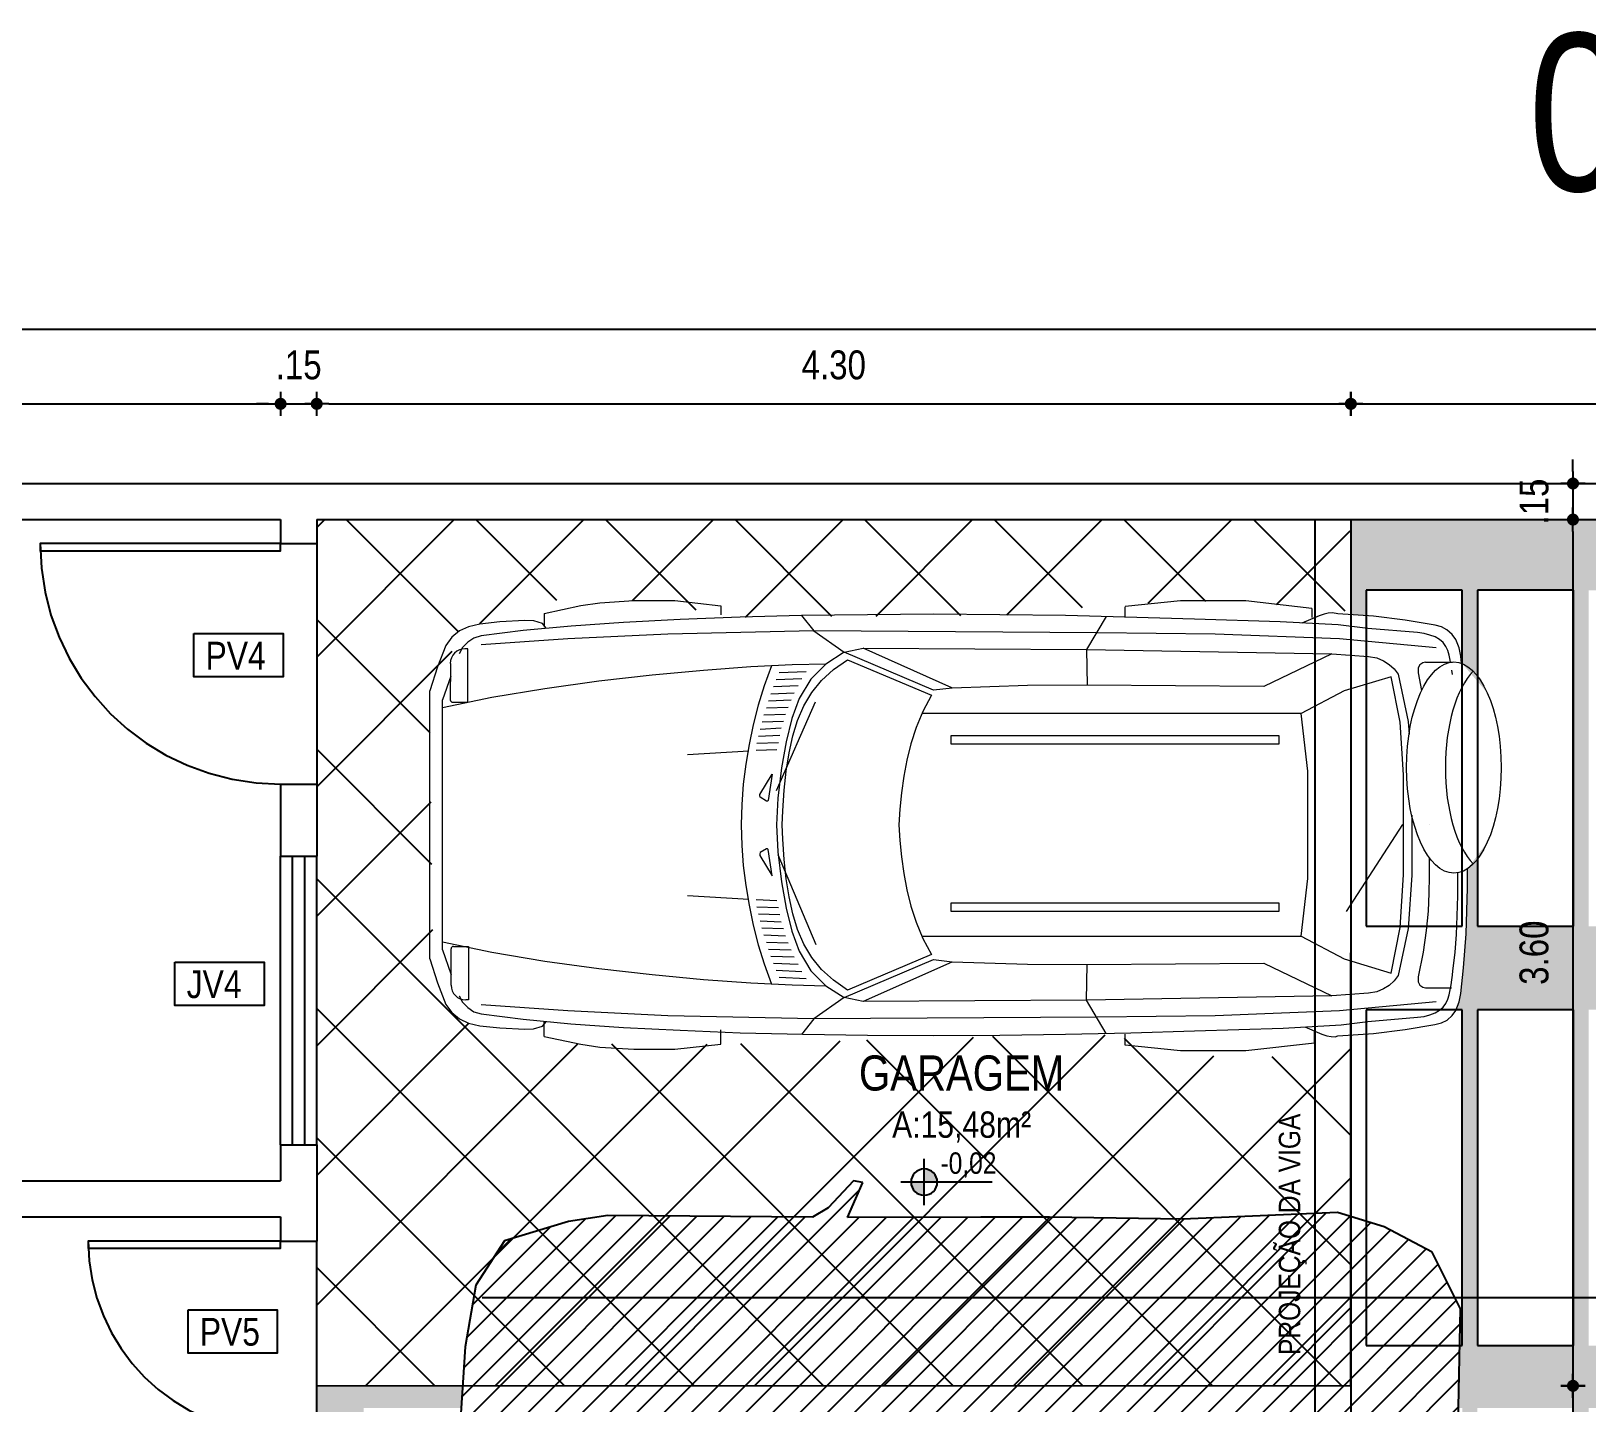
# Model space of a CAD drawing. Header units: millimetres. Extents: x 3955 to 10567, y -112 to 1797.
# Drawn here: x 5277.78 to 5284.25, y 1009.52 to 1015.23 of the extents above; entities that cross this region are included whole.
import ezdxf
from ezdxf.enums import TextEntityAlignment as Align

# ---------------------------------------------------------------- set-up
doc = ezdxf.new("R2010")
doc.units = ezdxf.units.MM
doc.header["$LTSCALE"] = 20
for name, pattern in [('DASHDOT2', [0.5, 0.25, -0.125, 0, -0.125]), ('DIVIDE', [1.25, 0.5, -0.25, 0, -0.25, 0, -0.25]), ('HIDDEN2', [0.1875, 0.125, -0.0625])]:
    doc.linetypes.add(name, pattern=pattern)
for name, color, linetype in [('COTA', 7, 'Continuous'), ('DIVERSOS', 1, 'Continuous'), ('E-hatch', 8, 'Continuous'), ('E-txt-g', 3, 'Continuous'), ('E-TXT-Y', 2, 'Continuous'), ('LAYER1', 2, 'Continuous'), ('LAYER7', 4, 'Continuous'), ('PAREDE', 5, 'Continuous'), ('pergolado', 8, 'Continuous')]:
    doc.layers.add(name, color=color, linetype=linetype)
doc.layers.add('E-Lay-9', color=9, linetype='Continuous', lineweight=9)
doc.layers.add('E-Txt-W', color=7, linetype='Continuous', lineweight=20)
doc.styles.add('F2', font='ARIALN.TTF')
doc.styles.add('REG60', font='romans.shx', dxfattribs={"width": 0.8, "height": 0.15})
doc.styles.add('REG80', font='romans.shx', dxfattribs={"width": 0.8, "height": 0.2})
doc.dimstyles.new('ARQUITETURA', dxfattribs={"dimtxt": 0.11, "dimasz": 0.05, "dimexe": 0.1, "dimexo": 0, "dimgap": 0.1, "dimtad": 1, "dimzin": 5, "dimdsep": 46, "dimtxsty": 'F2', "dimblk": 'COTA', "dimcen": 0, "dimse1": 1, "dimse2": 1, "dimadec": 0, "dimazin": 0, "dimtfac": 2, "dimtix": 1, "dimtmove": 2, "dimatfit": 3, "dimldrblk": 'COTA', "dimfxl": 1, "dimtolj": 1, "dimtzin": 5, "dimarcsym": 0})

# ---------------------------------------------------------------- blocks, each defined once
blk = doc.blocks.new('COTA')
at = {"layer": 'COTA'}
for p, q in [((-1, 0), (1, 0)), ((0, 1), (0, -1))]:
    blk.add_line(p, q, dxfattribs=at)
at = {"layer": 'COTA', "const_width": 0.5}
blk.add_lwpolyline([(-0.25, 0, 1), (0.25, 0, 1)], format="xyb", close=True, dxfattribs=at)
blk = doc.blocks.new('*D261')
at = {"color": 0, "lineweight": -2}
blk.add_line((5272.7658, 1013.6789), (5278.7658, 1013.6789), dxfattribs=at)
at = {"color": 0, "lineweight": -2, "xscale": 0.05, "yscale": 0.05, "zscale": 0.05, "rotation": 180}
blk.add_blockref('COTA', (5272.7158, 1013.6789), dxfattribs=at)
at = {"color": 0, "lineweight": -2, "xscale": 0.05, "yscale": 0.05, "zscale": 0.05}
blk.add_blockref('COTA', (5278.8158, 1013.6789), dxfattribs=at)
at = {"color": 0, "insert": (5275.7658, 1013.8402), "char_height": 0.12, "attachment_point": 5, "style": 'F2'}
blk.add_mtext('\\A1;6.10', dxfattribs=at)
blk = doc.blocks.new('*D262')
at = {"color": 0, "lineweight": -2}
for p, q in [((5278.7658, 1013.6789), (5278.7158, 1013.6789)), ((5278.8158, 1013.6789), (5278.9658, 1013.6789)), ((5279.0158, 1013.6789), (5279.0658, 1013.6789))]:
    blk.add_line(p, q, dxfattribs=at)
at = {"color": 0, "lineweight": -2, "xscale": 0.05, "yscale": 0.05, "zscale": 0.05}
blk.add_blockref('COTA', (5278.8158, 1013.6789), dxfattribs=at)
at = {"color": 0, "lineweight": -2, "xscale": 0.05, "yscale": 0.05, "zscale": 0.05, "rotation": 180}
blk.add_blockref('COTA', (5278.9658, 1013.6789), dxfattribs=at)
at = {"color": 0, "insert": (5278.8908, 1013.8402), "char_height": 0.12, "attachment_point": 5, "style": 'F2'}
blk.add_mtext('\\A1;.15', dxfattribs=at)
blk = doc.blocks.new('*D263')
at = {"color": 0, "lineweight": -2}
blk.add_line((5279.0158, 1013.6789), (5283.2158, 1013.6789), dxfattribs=at)
at = {"color": 0, "lineweight": -2, "xscale": 0.05, "yscale": 0.05, "zscale": 0.05, "rotation": 180}
blk.add_blockref('COTA', (5278.9658, 1013.6789), dxfattribs=at)
at = {"color": 0, "lineweight": -2, "xscale": 0.05, "yscale": 0.05, "zscale": 0.05}
blk.add_blockref('COTA', (5283.2658, 1013.6789), dxfattribs=at)
at = {"color": 0, "insert": (5281.1158, 1013.8402), "char_height": 0.12, "attachment_point": 5, "style": 'F2'}
blk.add_mtext('\\A1;4.30', dxfattribs=at)
blk = doc.blocks.new('*D264')
at = {"color": 0, "lineweight": -2}
blk.add_line((5283.3158, 1013.6789), (5285.5658, 1013.6789), dxfattribs=at)
at = {"color": 0, "lineweight": -2, "xscale": 0.05, "yscale": 0.05, "zscale": 0.05, "rotation": 180}
blk.add_blockref('COTA', (5283.2658, 1013.6789), dxfattribs=at)
at = {"color": 0, "lineweight": -2, "xscale": 0.05, "yscale": 0.05, "zscale": 0.05}
blk.add_blockref('COTA', (5285.6158, 1013.6789), dxfattribs=at)
at = {"color": 0, "insert": (5284.4408, 1013.8402), "char_height": 0.12, "attachment_point": 5, "style": 'F2'}
blk.add_mtext('\\A1;2.35', dxfattribs=at)
blk = doc.blocks.new('*D266')
at = {"color": 0, "lineweight": -2}
blk.add_line((5261.1158, 1013.9893), (5286.0158, 1013.9893), dxfattribs=at)
at = {"color": 0, "lineweight": -2, "xscale": 0.05, "yscale": 0.05, "zscale": 0.05, "rotation": 180}
blk.add_blockref('COTA', (5261.0658, 1013.9893), dxfattribs=at)
at = {"color": 0, "lineweight": -2, "xscale": 0.05, "yscale": 0.05, "zscale": 0.05}
blk.add_blockref('COTA', (5286.0658, 1013.9893), dxfattribs=at)
at = {"color": 0, "insert": (5273.5658, 1014.1506), "char_height": 0.12, "attachment_point": 5, "style": 'F2'}
blk.add_mtext('\\A1;25.00', dxfattribs=at)
blk = doc.blocks.new('TXT-AMB75')
at = {"layer": 'E-txt-g', "style": 'REG80', "width": 0.8, "flags": 8}
blk.add_attdef('TXT', text='', height=0.2, dxfattribs=at).set_placement((0.0055, 0.2964), align=Align.CENTER)
at = {"layer": 'E-Txt-W', "style": 'REG60', "width": 0.8, "flags": 8}
blk.add_attdef('TXT', text='', height=0.15, dxfattribs=at).set_placement((0.0055, 0.0271), align=Align.CENTER)
blk = doc.blocks.new('NIVEL')
at = {"layer": 'DIVERSOS'}
h = blk.add_hatch(color=7, dxfattribs=at)
h.paths.add_polyline_path([(0, 0.137, 0.414214), (-0.137, 0), (0, 0)])
h.paths.add_polyline_path([(0, 0), (0, -0.137, 0.414214), (0.137, 0)])
at = {"layer": 'DIVERSOS', "color": 7}
for p, q in [((0, 0.242), (0, -0.242)), ((0.709, 0), (-0.242, 0))]:
    blk.add_line(p, q, dxfattribs=at)
blk.add_circle((0, 0), 0.137, dxfattribs=at)
blk = doc.blocks.new('Blazer 1')
at = {"color": 8}
for p, q in [((-149.4, 226.32), (-120.88, 229.44)), ((-120.88, 229.44), (-93.65, 229.47)), ((-93.65, 229.47), (-70.69, 227.14)), ((116.65, 229.12), (97.5, 226.92)), ((133.63, 229.14), (116.65, 229.12)), ((147.79, 228.24), (133.63, 229.14)), ((155.68, 227.07), (147.79, 228.24)), ((170.94, 223.82), (155.68, 227.07)), ((-187.13, 220.59), (-199.47, 218.49)), ((-173.88, 222.24), (-187.13, 220.59)), ((-159.09, 223.26), (-173.88, 222.24)), ((-136.32, 220.02), (-160.46, 218.63)), ((-158.02, 223.62), (-159.09, 223.26)), ((-156.29, 223.53), (-158.02, 223.62)), ((-154.57, 223.17), (-156.29, 223.53)), ((-152.48, 222.45), (-154.57, 223.17)), ((-145.3, 219.46), (-152.48, 222.45)), ((-99.45, 221.15), (-136.32, 220.02)), ((-73.04, 222), (-99.45, 221.15)), ((-45.9, 222.66), (-73.04, 222)), ((-62.78, 222.28), (-54.6, 208.49)), ((-18.49, 223.06), (-45.9, 222.66)), ((9.1, 223.27), (-18.49, 223.06)), ((36.51, 223.12), (9.1, 223.27)), ((63.38, 222.79), (36.51, 223.12)), ((58.76, 216.43), (63.92, 222.88)), ((89.43, 222.19), (63.38, 222.79)), ((114.39, 221.22), (89.43, 222.19)), ((137.9, 220.06), (114.39, 221.22)), ((159.78, 218.55), (137.9, 220.06)), ((175.3, 220.74), (171.67, 219.56)), ((179.02, 220.84), (175.3, 220.74)), ((175.3, 220.74), (175.3, 220.74)), ((189.37, 220.31), (179.02, 220.84)), ((197.72, 219.41), (189.37, 220.31)), ((-206.55, 214.67), (-208.09, 212.58)), ((-204.46, 216.58), (-206.55, 214.67)), ((-202.19, 217.76), (-204.46, 216.58)), ((-199.47, 218.49), (-202.19, 217.76)), ((-199.47, 213.59), (-201.28, 212.5)), ((-197.29, 214.41), (-199.47, 213.59)), ((-194.93, 215.05), (-197.29, 214.41)), ((-192.21, 215.41), (-194.93, 215.05)), ((-171.52, 217.16), (-192.21, 215.41)), ((-192.21, 215.41), (-192.21, 215.41)), ((-160.46, 218.63), (-171.52, 217.16)), ((-159.8, 212.82), (-108.07, 214.88)), ((-108.07, 214.88), (-58.96, 215.48)), ((-58.96, 215.48), (58.76, 216.43)), ((46.24, 207.52), (58.76, 216.43)), ((58.76, 216.43), (119.57, 215.14)), ((119.57, 215.14), (161.15, 213.19)), ((179.66, 216.66), (159.78, 218.55)), ((171.67, 219.56), (170.04, 217.74)), ((197.18, 214.51), (179.66, 216.66)), ((197.18, 214.51), (197.18, 214.51)), ((200.18, 213.6), (197.18, 214.51)), ((202.35, 218.32), (197.72, 219.41)), ((202.72, 211.88), (200.18, 213.6)), ((206.16, 216.6), (202.35, 218.32)), ((209.34, 213.98), (206.16, 216.6)), ((211.89, 210.53), (209.34, 213.98)), ((-209.45, 209.04), (-210.17, 205.59)), ((-208.09, 212.58), (-209.45, 209.04)), ((-204.82, 207.96), (-205.36, 206.05)), ((-204, 209.68), (-204.82, 207.96)), ((-202.82, 211.23), (-204, 209.68)), ((-201.28, 212.5), (-202.82, 211.23)), ((-199.92, 209.05), (-159.8, 212.82)), ((-156.54, 206.56), (-54.6, 208.49)), ((-54.6, 208.49), (-54.76, 193.7)), ((-54.6, 208.49), (38.34, 209.15)), ((1.42, 192.68), (38.34, 209.15)), ((46.24, 207.52), (9.14, 191.69)), ((38.34, 209.15), (46.24, 207.52)), ((53.78, 202.63), (46.24, 207.52)), ((161.15, 213.19), (197.18, 210.78)), ((204.9, 209.61), (202.72, 211.88)), ((206.36, 206.98), (204.9, 209.61)), ((215.35, 201.64), (211.89, 210.53)), ((-210.17, 205.59), (-211.34, 194.79)), ((-206.17, 201.87), (-206.44, 199.79)), ((-205.81, 203.96), (-206.17, 201.87)), ((-205.36, 206.05), (-205.81, 203.96)), ((-205.36, 206.05), (-205.36, 206.05)), ((-194.39, 202.89), (-195.57, 203.16)), ((-193.21, 202.07), (-194.39, 202.89)), ((-192.48, 200.71), (-193.21, 202.07)), ((-192.48, 198.62), (-192.48, 200.71)), ((-182.49, 200.36), (-180.41, 202.18)), ((-180.41, 202.18), (-178.05, 203.63)), ((-178.05, 203.63), (-175.33, 204.91)), ((-175.33, 204.91), (-171.79, 205.45)), ((-171.79, 205.45), (-156.54, 206.56)), ((-128.3, 193.07), (-156.54, 206.56)), ((9.96, 189.6), (44.89, 204.44)), ((44.89, 204.44), (50.7, 200.36)), ((44.89, 204.44), (44.89, 204.44)), ((67.85, 202.28), (53.78, 202.63)), ((60.14, 196.37), (53.78, 202.63)), ((85.01, 201.49), (67.85, 202.28)), ((79.48, 193.58), (76.38, 201.93)), ((104.71, 200.06), (85.01, 201.49)), ((206.36, 206.98), (206.36, 206.98)), ((218.54, 191.66), (215.35, 201.64)), ((-211.34, 194.79), (-212.41, 180.72)), ((-206.89, 196.06), (-207.16, 193.98)), ((-206.71, 197.97), (-206.89, 196.06)), ((-206.44, 199.79), (-206.71, 197.97)), ((-194.46, 188.36), (-192.48, 198.62)), ((-192.48, 198.62), (-192.48, 198.62)), ((-188.28, 178.48), (-184.12, 198.09)), ((-181.22, 197.09), (-185.01, 178.12)), ((-184.12, 198.09), (-182.49, 200.36)), ((-161.7, 191.22), (-181.22, 197.09)), ((50.7, 200.36), (55.61, 195.82)), ((55.61, 195.82), (59.7, 190.84)), ((64.96, 188.3), (60.14, 196.37)), ((73.3, 199.11), (61.96, 199.55)), ((74.48, 196.21), (63.86, 196.65)), ((74.48, 196.21), (74.48, 196.21)), ((126.04, 198.09), (104.71, 200.06)), ((148.28, 195.57), (126.04, 198.09)), ((170.7, 192.51), (148.28, 195.57)), ((209.81, 197.82), (209.67, 198.21)), ((213.18, 187.93), (209.81, 197.82)), ((-207.79, 188.35), (-208.32, 181)), ((-207.16, 193.98), (-207.79, 188.35)), ((-195.72, 179.38), (-194.46, 188.36)), ((-143.8, 181.8), (-161.7, 191.22)), ((-54.76, 193.7), (-128.3, 193.07)), ((-29.98, 193.55), (-54.76, 193.7)), ((1.33, 192.59), (-29.98, 193.55)), ((9.14, 191.69), (1.33, 192.59)), ((13.51, 182.89), (9.96, 189.6)), ((59.7, 190.84), (62.97, 185.3)), ((67.97, 179.96), (64.96, 188.3)), ((75.58, 193.31), (65.32, 193.66)), ((76.67, 190.31), (67.05, 190.66)), ((77.67, 187.41), (68.23, 187.76)), ((75.58, 193.31), (75.58, 193.31)), ((76.67, 190.31), (76.67, 190.31)), ((81.94, 185.6), (79.48, 193.58)), ((192.67, 188.81), (170.7, 192.51)), ((213.28, 184.57), (192.67, 188.81)), ((-143.8, 181.8), (-146.5, 157.83)), ((13.78, 181.98), (-143.8, 181.8)), ((16.33, 176.17), (13.51, 182.89)), ((62.97, 185.3), (65.61, 179.23)), ((78.58, 184.51), (69.51, 184.77)), ((79.58, 181.51), (70.6, 181.86)), ((77.67, 187.41), (77.67, 187.41)), ((78.58, 184.51), (78.58, 184.51)), ((79.58, 181.51), (79.58, 181.51)), ((84.04, 177.43), (81.94, 185.6)), ((213.28, 184.57), (213.28, 184.57)), ((-212.41, 180.72), (-212.93, 161.57)), ((-208.32, 181), (-208.68, 173.28)), ((-196.53, 171.3), (-195.72, 179.38)), ((-189.7, 156.33), (-188.28, 178.48)), ((-185.01, 178.12), (-186.34, 156.24)), ((18.51, 169.46), (16.33, 176.17)), ((65.61, 179.23), (67.61, 172.78)), ((70.43, 170.34), (67.97, 179.96)), ((80.41, 178.61), (71.51, 178.87)), ((81.13, 175.61), (72.42, 176.06)), ((80.41, 178.61), (80.41, 178.61)), ((81.13, 175.61), (81.13, 175.61)), ((85.77, 169.17), (84.04, 177.43)), ((-208.68, 173.28), (-208.85, 164.93)), ((-196.79, 163.85), (-196.53, 171.3)), ((20.25, 162.65), (18.51, 169.46)), ((67.61, 172.78), (69.17, 165.71)), ((72.35, 159.45), (70.43, 170.34)), ((81.86, 172.71), (73.06, 173.06)), ((82.5, 169.81), (73.61, 170.07)), ((81.86, 172.71), (81.86, 172.71)), ((82.5, 169.81), (82.5, 169.81)), ((87.14, 161.01), (85.77, 169.17)), ((-208.85, 164.93), (-208.93, 155.49)), ((-196.97, 156.86), (-196.79, 163.85)), ((21.52, 155.94), (20.25, 162.65)), ((69.17, 165.71), (70.35, 158.17)), ((82.87, 166.81), (74.25, 167.16)), ((111.37, 165.12), (85.96, 166.63)), ((-212.93, 161.57), (-212.92, 153.63)), ((-208.93, 155.49), (-208.93, 155.34)), ((-196.96, 149.03), (-196.97, 156.86)), ((-189.68, 135.45), (-189.7, 156.33)), ((-186.34, 156.24), (-186.29, 114.67)), ((-146.5, 157.83), (-146.47, 135.5)), ((22.44, 149.04), (21.52, 155.94)), ((70.35, 158.17), (71.18, 150.19)), ((73.82, 146.92), (72.35, 159.45)), ((81.35, 148.48), (76.16, 156.91)), ((76.16, 156.91), (77.9, 145.93)), ((88.24, 152.66), (87.14, 161.01)), ((23.08, 142.24), (22.44, 149.04)), ((71.18, 150.19), (71.83, 141.66)), ((88.89, 144.31), (88.24, 152.66)), ((74.37, 135.76), (73.82, 146.92)), ((77.9, 145.93), (78.17, 145.66)), ((78.17, 145.66), (78.63, 145.66)), ((78.63, 145.66), (81.17, 147.29)), ((81.17, 147.29), (81.35, 147.84)), ((81.35, 147.84), (81.35, 148.48)), ((89.17, 135.78), (88.89, 144.31)), ((23.54, 135.7), (23.08, 142.24)), ((71.83, 141.66), (72.1, 135.76)), ((-196.94, 135.44), (-196.94, 135.44)), ((-189.67, 131.41), (-189.68, 135.45)), ((-146.47, 135.5), (-146.45, 113.17)), ((23.1, 129.16), (23.54, 135.7)), ((71.84, 129.86), (71.21, 121.32)), ((72.1, 135.76), (71.84, 129.86)), ((73.84, 124.59), (74.37, 135.76)), ((88.91, 127.24), (89.17, 135.78)), ((22.47, 122.36), (23.1, 129.16)), ((72.4, 112.07), (73.84, 124.59)), ((76.21, 114.61), (77.93, 125.6)), ((81.38, 123.06), (76.21, 114.61)), ((77.93, 125.6), (78.2, 125.87)), ((78.2, 125.87), (78.65, 125.87)), ((78.65, 125.87), (81.19, 124.24)), ((81.19, 124.24), (81.38, 123.7)), ((81.38, 123.7), (81.38, 123.06)), ((88.28, 118.89), (88.91, 127.24)), ((21.57, 115.46), (22.47, 122.36)), ((71.21, 121.32), (70.41, 113.34)), ((87.2, 110.54), (88.28, 118.89)), ((-186.29, 114.67), (-184.91, 92.8)), ((-146.45, 113.17), (-143.7, 89.22)), ((20.31, 108.74), (21.57, 115.46)), ((70.41, 113.34), (69.23, 105.8)), ((70.51, 101.17), (72.4, 112.07)), ((85.85, 102.37), (87.2, 110.54)), ((18.59, 101.93), (20.31, 108.74)), ((69.23, 105.8), (67.7, 98.72)), ((82.94, 104.73), (74.32, 104.35)), ((111.44, 106.49), (86.03, 104.91)), ((-188.17, 92.43), (-188.53, 97.71)), ((16.42, 95.21), (18.59, 101.93)), ((67.7, 98.72), (65.71, 92.27)), ((68.07, 91.55), (70.51, 101.17)), ((81.95, 98.83), (73.15, 98.45)), ((82.58, 101.73), (73.69, 101.45)), ((81.95, 98.83), (81.95, 98.83)), ((82.58, 101.73), (82.58, 101.73)), ((84.13, 94.11), (85.85, 102.37)), ((-183.98, 72.83), (-188.17, 92.43)), ((-184.91, 92.8), (-181.07, 73.83)), ((13.62, 88.49), (16.42, 95.21)), ((65.71, 92.27), (63.09, 86.19)), ((65.09, 83.2), (68.07, 91.55)), ((80.5, 92.93), (71.61, 92.64)), ((81.23, 95.92), (72.51, 95.46)), ((80.5, 92.93), (80.5, 92.93)), ((81.23, 95.92), (81.23, 95.92)), ((82.06, 85.94), (84.13, 94.11)), ((-161.57, 79.75), (-143.7, 89.22)), ((-143.7, 89.22), (13.89, 89.4)), ((10.08, 81.77), (13.62, 88.49)), ((63.09, 86.19), (59.82, 80.65)), ((77.79, 84.12), (68.35, 83.74)), ((78.7, 87.02), (69.62, 86.74)), ((79.69, 90.02), (70.71, 89.65)), ((77.79, 84.12), (77.79, 84.12)), ((78.7, 87.02), (78.7, 87.02)), ((79.61, 77.95), (82.06, 85.94)), ((79.69, 90.02), (79.69, 90.02)), ((192.79, 82.98), (213.39, 87.27)), ((-192.33, 72.28), (-193.74, 79.49)), ((-181.07, 73.83), (-161.57, 79.75)), ((-156.37, 64.42), (-128.16, 77.98)), ((-128.16, 77.98), (-54.63, 77.52)), ((-54.63, 77.52), (-29.85, 77.73)), ((-29.85, 77.73), (1.46, 78.76)), ((1.46, 78.76), (9.27, 79.68)), ((1.56, 78.67), (38.52, 62.29)), ((9.27, 79.68), (46.41, 63.93)), ((45.05, 67.02), (10.08, 81.77)), ((59.82, 80.65), (55.75, 75.65)), ((60.28, 75.11), (65.09, 83.2)), ((75.71, 78.22), (65.46, 77.84)), ((76.8, 81.21), (67.18, 80.84)), ((75.71, 78.22), (75.71, 78.22)), ((76.54, 69.59), (79.61, 77.95)), ((76.8, 81.21), (76.8, 81.21)), ((148.42, 76.12), (170.83, 79.23)), ((170.83, 79.23), (192.79, 82.98)), ((209.96, 74.02), (213.31, 83.91)), ((215.5, 70.21), (218.67, 80.2)), ((-206.56, 72.9), (-206.29, 71.08)), ((-192.33, 70.19), (-192.33, 72.28)), ((-183.98, 72.83), (-183.98, 72.83)), ((-182.34, 70.56), (-183.98, 72.83)), ((-54.43, 62.72), (-54.63, 77.52)), ((55.75, 75.65), (50.85, 71.11)), ((53.94, 68.84), (60.28, 75.11)), ((73.45, 72.4), (62.1, 71.94)), ((74.63, 75.31), (64.01, 74.84)), ((74.63, 75.31), (74.63, 75.31)), ((85.16, 70.06), (104.85, 71.53)), ((104.85, 71.53), (126.18, 73.55)), ((126.18, 73.55), (148.42, 76.12)), ((-210.33, 68.23), (-210, 65.27)), ((-210, 65.27), (-209.27, 61.82)), ((-205.8, 67.76), (-205.65, 66.91)), ((-205.65, 66.91), (-205.19, 64.82)), ((-205.19, 64.82), (-204.65, 62.91)), ((-195.41, 67.73), (-194.23, 68.01)), ((-194.23, 68.01), (-193.05, 68.83)), ((-193.05, 68.83), (-192.33, 70.19)), ((-180.25, 68.75), (-182.34, 70.56)), ((-177.89, 67.3), (-180.25, 68.75)), ((-175.16, 66.03), (-177.89, 67.3)), ((-171.62, 65.49), (-175.16, 66.03)), ((-156.37, 64.42), (-171.62, 65.49)), ((50.85, 71.11), (45.05, 67.02)), ((46.41, 63.93), (53.94, 68.84)), ((53.94, 68.84), (68.01, 69.22)), ((68.01, 69.22), (85.16, 70.06)), ((205.07, 62.21), (206.52, 64.84)), ((212.06, 61.31), (215.5, 70.21)), ((-209.27, 61.82), (-207.91, 58.28)), ((-207.91, 58.28), (-206.36, 56.19)), ((-204.65, 62.91), (-203.83, 61.19)), ((-203.83, 61.19), (-202.65, 59.65)), ((-202.65, 59.65), (-201.1, 58.38)), ((-201.1, 58.38), (-199.29, 57.29)), ((-199.74, 61.83), (-159.62, 58.15)), ((-54.43, 62.72), (-156.37, 64.42)), ((-62.58, 48.92), (-54.43, 62.72)), ((38.43, 62.29), (-54.43, 62.72)), ((46.41, 63.93), (38.43, 62.29)), ((58.95, 55.05), (46.41, 63.93)), ((119.76, 56.48), (161.33, 58.53)), ((161.33, 58.53), (197.36, 61.02)), ((200.36, 58.21), (202.9, 59.94)), ((202.9, 59.94), (205.07, 62.21)), ((209.52, 57.86), (212.06, 61.31)), ((-206.36, 56.19), (-204.27, 54.29)), ((-204.27, 54.29), (-202, 53.11)), ((-202, 53.11), (-199.28, 52.39)), ((-199.29, 57.29), (-197.11, 56.48)), ((-199.28, 52.39), (-186.93, 50.32)), ((-199.28, 52.39), (-199.28, 52.39)), ((-197.11, 56.48), (-194.75, 55.84)), ((-194.75, 55.84), (-192.02, 55.48)), ((-192.02, 55.48), (-171.33, 53.78)), ((-171.33, 53.78), (-159.08, 52.35)), ((-159.62, 58.15), (-107.88, 56.22)), ((-159.08, 52.35), (-134.94, 51.01)), ((-107.88, 56.22), (-58.78, 55.73)), ((-58.78, 55.73), (58.95, 55.05)), ((58.95, 55.05), (119.76, 56.48)), ((64.13, 48.61), (58.95, 55.05)), ((138.1, 51.6), (159.97, 53.17)), ((159.97, 53.17), (179.85, 55.1)), ((170.23, 54), (171.86, 52.19)), ((171.86, 52.19), (175.49, 51.01)), ((179.85, 55.1), (197.36, 57.3)), ((189.56, 51.48), (197.91, 52.4)), ((197.36, 57.3), (200.36, 58.21)), ((197.91, 52.4), (202.54, 53.49)), ((202.54, 53.49), (206.35, 55.22)), ((206.35, 55.22), (209.52, 57.86)), ((-186.93, 50.32), (-173.68, 48.7)), ((-173.68, 48.7), (-158.88, 47.72)), ((-158.88, 47.72), (-156.63, 47.36)), ((-156.63, 47.36), (-154.9, 47.45)), ((-154.9, 47.45), (-153.18, 47.82)), ((-153.18, 47.82), (-151.09, 48.54)), ((-151.09, 48.54), (-143.92, 51.55)), ((-148, 45.47), (-120.66, 42.32)), ((-134.94, 51.01), (-99.25, 49.97)), ((-99.25, 49.97), (-70.48, 49.18)), ((-70.48, 49.18), (-45.7, 48.58)), ((-45.7, 48.58), (-18.29, 48.24)), ((-18.29, 48.24), (9.31, 48.09)), ((9.31, 48.09), (36.72, 48.31)), ((36.72, 48.31), (64.13, 48.61)), ((64.13, 48.61), (89.63, 49.37)), ((89.63, 49.37), (114.59, 50.4)), ((114.59, 50.4), (138.1, 51.6)), ((171.14, 47.92), (155.9, 44.64)), ((175.49, 51.01), (179.22, 50.92)), ((179.22, 50.92), (189.56, 51.48)), ((-120.66, 42.32), (-93.43, 42.35)), ((-93.43, 42.35), (-70.47, 44.83)), ((116.87, 42.5), (97.72, 44.66)), ((133.84, 42.52), (116.87, 42.5)), ((148, 43.45), (133.84, 42.52)), ((155.9, 44.64), (148, 43.45))]:
    blk.add_line(p, q, dxfattribs=at)
at = {"color": 8, "linetype": 'Continuous'}
for p, q in [((-70.69, 227.14), (-70.68, 222.57)), ((97.5, 226.92), (97.51, 221.06)), ((-149.4, 226.32), (-149.39, 221.29)), ((170.94, 223.82), (170.94, 217.81)), ((202.35, 208.68), (203.56, 208.69)), ((202.38, 186.44), (202.35, 208.68)), ((-195.57, 203.16), (-206.36, 203.14)), ((209.66, 202.6), (209.68, 187.46)), ((213.18, 187.93), (213.31, 83.91)), ((218.54, 191.66), (218.67, 80.2)), ((73.86, 148.03), (58, 185.43)), ((208.67, 186.44), (202.38, 186.44)), ((-185.92, 135.3), (-162.5, 171.47)), ((-134.52, 171.51), (1.74, 171.66)), ((-134.52, 167.89), (-134.52, 171.51)), ((1.74, 171.66), (1.75, 168.05)), ((1.75, 168.05), (-134.52, 167.89)), ((74.49, 121.46), (58.24, 84.57)), ((-134.44, 101.92), (1.82, 102.08)), ((-134.44, 98.31), (-134.44, 101.92)), ((1.83, 98.47), (-134.44, 98.31)), ((1.82, 102.08), (1.83, 98.47)), ((209.09, 84.93), (202.8, 84.93)), ((202.8, 84.93), (202.83, 62.68)), ((210.12, 68.78), (210.11, 83.92)), ((-195.41, 67.73), (-206.64, 67.72)), ((202.83, 62.68), (204.04, 62.68)), ((171.14, 47.92), (171.13, 53.71)), ((-148, 45.47), (-148.01, 49.24)), ((-70.31, 44.98), (-70.32, 49.33)), ((97.72, 44.66), (97.71, 48.44))]:
    blk.add_line(p, q, dxfattribs=at)
for centre, radius, start, end in [((203.57, 202.59), 6.1, 0.06669, 90.06669), ((208.66, 187.46), 1.02, 270.06669, 0.06669), ((209.09, 83.92), 1.02, 0.06669, 90.06669), ((204.03, 68.78), 6.1, 270.06669, 0.06669)]:
    blk.add_arc(centre, radius, start, end, dxfattribs=at)
blk.add_ellipse((-207.2, 111.58), major_axis=(-0.05, 43.92), ratio=0.447637, dxfattribs=at)
blk.add_ellipse((-223.31, 111.56), major_axis=(-0.05, 43.92), ratio=0.447637, start_param=-2.719438, end_param=-0.422154, dxfattribs=at)
blk = doc.blocks.new('*D315')
at = {"color": 0, "lineweight": -2}
for p, q in [((5284.1894, 1013.3977), (5284.1894, 1013.4477)), ((5284.1894, 1013.3477), (5284.1894, 1013.1977)), ((5284.1894, 1013.1477), (5284.1894, 1013.0977))]:
    blk.add_line(p, q, dxfattribs=at)
at = {"color": 0, "lineweight": -2, "xscale": 0.05, "yscale": 0.05, "zscale": 0.05}
for p, rotation in [((5284.1894, 1013.3477), 270), ((5284.1894, 1013.1977), 90)]:
    blk.add_blockref('COTA', p, dxfattribs=dict(at, rotation=rotation))
at = {"color": 0, "insert": (5284.0281, 1013.2727), "char_height": 0.12, "attachment_point": 5, "rotation": 90, "style": 'F2'}
blk.add_mtext('\\A1;.15', dxfattribs=at)
blk = doc.blocks.new('*D316')
at = {"color": 0, "lineweight": -2}
blk.add_line((5284.1894, 1013.1477), (5284.1894, 1009.6457), dxfattribs=at)
at = {"color": 0, "lineweight": -2, "xscale": 0.05, "yscale": 0.05, "zscale": 0.05}
for p, rotation in [((5284.1894, 1013.1977), 90), ((5284.1894, 1009.5957), 270)]:
    blk.add_blockref('COTA', p, dxfattribs=dict(at, rotation=rotation))
at = {"color": 0, "insert": (5284.0281, 1011.3967), "char_height": 0.12, "attachment_point": 5, "rotation": 90, "style": 'F2'}
blk.add_mtext('\\A1;3.60', dxfattribs=at)
blk = doc.blocks.new('*D317')
at = {"color": 0, "lineweight": -2}
blk.add_line((5284.1894, 1009.5457), (5284.1894, 1008.0477), dxfattribs=at)
at = {"color": 0, "lineweight": -2, "xscale": 0.05, "yscale": 0.05, "zscale": 0.05}
for p, rotation in [((5284.1894, 1009.5957), 90), ((5284.1894, 1007.9977), 270)]:
    blk.add_blockref('COTA', p, dxfattribs=dict(at, rotation=rotation))
at = {"color": 0, "insert": (5284.0281, 1008.7967), "char_height": 0.12, "attachment_point": 5, "rotation": 90, "style": 'F2'}
blk.add_mtext('\\A1;1.60', dxfattribs=at)
blk = doc.blocks.new('IND_DES')
at = {"layer": 'E-Txt-W', "color": 7}
blk.add_line((0.0269, -0.2428), (0.1984, -0.2428), dxfattribs=at)
at = {"layer": 'E-txt-g', "color": 7, "style": 'F2'}
for s, p in [('ESCALA', (-0.4463, -0.2864)), ('1', (0.2426, -0.2864)), (':', (0.3988, -0.2706))]:
    blk.add_text(s, height=0.1, dxfattribs=at).set_placement(p)
blk.add_attdef('ESCALA', (0.4897, -0.2812), '', height=0.1, dxfattribs=at)
at = {"layer": 'E-Txt-W', "color": 6, "style": 'F2'}
blk.add_attdef('00', text='', height=0.4, dxfattribs=at).set_placement((-0.7083, -0.2881), align=Align.CENTER)
at = {"layer": 'E-TXT-Y', "color": 7, "style": 'F2'}
for tag, p in [('PROJETO', (-0.4563, 0.1829)), ('DESENHO', (-0.4582, -0.0658))]:
    blk.add_attdef(tag, p, '', height=0.175, dxfattribs=at)

msp = doc.modelspace()

# ---------------------------------------------------------------- hatches: boundary and pattern name
h = msp.add_hatch()
h.set_pattern_fill('ANSI37,_O', color=8, scale=0.12)
h.set_pattern_definition([(45, (0, 0), (-0.269407684, 0.269407684), []), (135, (0, 0), (-0.269407684, -0.269407684), [])])
edge = h.paths.add_edge_path(flags=16)
edge.add_line((5281.7743, 1010.4427), (5281.3952, 1010.4427))
edge = h.paths.add_edge_path(flags=16)
edge.add_arc((5281.4916, 1010.4427), 0.0548, 0, 360)
edge = h.paths.add_edge_path(flags=16)
edge.add_line((5281.4916, 1010.3464), (5281.4916, 1010.539))
h.paths.add_polyline_path([(5281.1827, 1010.7834), (5282.1119, 1010.7834), (5282.1119, 1011.0097), (5281.1827, 1011.0097)], flags=24)
h.paths.add_polyline_path([(5281.3254, 1010.5728), (5281.9692, 1010.5728), (5281.9692, 1010.7699), (5281.3254, 1010.7699)], flags=24)
h.paths.add_polyline_path([(5283.2658, 1013.1977), (5283.2392, 1012.8039), (5282.9663, 1012.8443), (5282.6204, 1012.8602), (5282.2511, 1012.8415), (5281.8734, 1012.8013), (5280.7266, 1012.7922), (5280.2846, 1012.8611), (5279.9115, 1012.8611), (5279.5593, 1012.735), (5279.4359, 1012.3887), (5279.4518, 1011.3208), (5279.5975, 1011.1039), (5280.064, 1011.0159), (5280.6458, 1011.0159), (5282.2156, 1011.0608), (5282.847, 1010.9382), (5283.2658, 1011.054), (5283.2658, 1009.5977), (5278.9658, 1009.5977), (5278.9658, 1013.1977)])
h.paths.add_polyline_path([(5281.5328, 1010.4329), (5281.8189, 1010.4329), (5281.8189, 1010.5935), (5281.5328, 1010.5935)], flags=24)
at = {"layer": 'E-hatch'}
h = msp.add_hatch(dxfattribs=at)
h.set_pattern_fill('GRASS', color=256, scale=0.005, angle=180, style=0)
h.set_pattern_definition([(270, (0, 0), (0.0898025, -0.0898025), [0.0238125, -0.1557925]), (225, (0, 0), (0.0898025612, -0.0898025612), [0.0238125, -0.1031875]), (315, (0, 0), (0.0898025612, 0.0898025612), [0.0238125, -0.1031875])])
edge = h.paths.add_edge_path()
edge.add_line((5284.192, 1011.5068), (5283.792, 1011.5068))
edge.add_line((5283.792, 1011.5068), (5283.792, 1011.7844))
edge.add_ellipse((5283.6942, 1012.1666), major_axis=(0, 0.4392), ratio=0.447637, start_angle=204.18767, end_angle=209.82904, ccw=False)
edge.add_ellipse((5283.6942, 1012.1666), major_axis=(0, 0.4392), ratio=0.447637, start_angle=196.77679, end_angle=204.18767, ccw=False)
edge.add_line((5283.7509, 1011.7461), (5283.7509, 1011.6667))
edge.add_line((5283.7509, 1011.6667), (5283.7455, 1011.4751))
edge.add_line((5283.7455, 1011.4751), (5283.7346, 1011.3345))
edge.add_line((5283.7346, 1011.3345), (5283.7204, 1011.2046))
edge.add_line((5283.7204, 1011.2046), (5283.7031, 1011.1597))
edge.add_line((5283.7031, 1011.1597), (5283.7289, 1011.1597))
edge.add_line((5283.7289, 1011.1597), (5283.7289, 1009.7628))
edge.add_line((5283.7289, 1009.7628), (5283.7185, 1009.7628))
edge.add_line((5283.7185, 1009.7628), (5283.7137, 1009.5037))
edge.add_line((5283.7137, 1009.5037), (5283.7289, 1009.5037))
edge.add_line((5283.7289, 1009.5037), (5283.7289, 1008.1069))
edge.add_line((5283.7289, 1008.1069), (5283.3289, 1008.1069))
edge.add_line((5283.3289, 1008.1069), (5283.3289, 1008.6872))
edge.add_line((5283.3289, 1008.6872), (5283.2658, 1008.6677))
edge.add_line((5283.2658, 1008.6677), (5283.2658, 1008.1069))
edge.add_line((5283.2658, 1008.1069), (5283.2658, 1007.8477))
edge.add_line((5283.2658, 1007.8477), (5278.9658, 1007.8477))
edge.add_line((5278.9658, 1007.8477), (5278.9658, 1006.4977))
edge.add_line((5278.9658, 1006.4977), (5285.6158, 1006.4977))
edge.add_line((5285.6158, 1006.4977), (5285.6158, 1008.6977))
edge.add_line((5285.6158, 1008.6977), (5285.6158, 1013.1977))
edge.add_line((5285.6158, 1013.1977), (5283.2674, 1013.1977))
edge.add_line((5283.2674, 1013.1977), (5283.2672, 1012.802))
edge.add_line((5283.2672, 1012.802), (5283.3289, 1012.7979))
edge.add_line((5283.3289, 1012.7979), (5283.3289, 1012.9036))
edge.add_line((5283.3289, 1012.9036), (5283.7289, 1012.9036))
edge.add_line((5283.7289, 1012.9036), (5283.7289, 1012.599))
edge.add_ellipse((5283.6942, 1012.1666), major_axis=(0, 0.4392), ratio=0.447637, start_angle=335.81233, end_angle=349.83489, ccw=False)
edge.add_line((5283.792, 1012.5528), (5283.792, 1012.9036))
edge.add_line((5283.792, 1012.9036), (5284.192, 1012.9036))
edge.add_line((5284.192, 1012.9036), (5284.192, 1011.5068))
h.paths.add_polyline_path([(5285.1182, 1011.1597), (5285.1182, 1009.7628), (5284.7182, 1009.7628), (5284.7182, 1011.1597)], flags=16)
h.paths.add_polyline_path([(5284.7182, 1011.5068), (5284.7182, 1012.9036), (5285.1182, 1012.9036), (5285.1182, 1011.5068)], flags=16)
h.paths.add_polyline_path([(5284.6551, 1011.1597), (5284.6551, 1009.7628), (5284.2551, 1009.7628), (5284.2551, 1011.1597)], flags=16)
h.paths.add_polyline_path([(5284.6551, 1011.5068), (5284.2551, 1011.5068), (5284.2551, 1012.9036), (5284.6551, 1012.9036)], flags=16)
h.paths.add_polyline_path([(5285.1813, 1011.1597), (5285.4792, 1011.1597), (5285.4792, 1011.5068), (5285.1813, 1011.5068), (5285.1813, 1012.9036), (5285.5813, 1012.9036), (5285.5813, 1011.5068), (5285.5292, 1011.5068), (5285.5292, 1011.1597), (5285.5813, 1011.1597), (5285.5813, 1010.2395), (5285.6017, 1010.2395), (5285.6017, 1007.9895), (5285.5517, 1007.9895), (5285.5517, 1008.1069), (5285.1813, 1008.1069), (5285.1813, 1009.5037), (5285.4792, 1009.5037), (5285.4792, 1009.7628), (5285.1813, 1009.7628)], flags=16)
h.paths.add_polyline_path([(5284.192, 1011.1597), (5284.192, 1009.7628), (5283.792, 1009.7628), (5283.792, 1011.1597)], flags=16)
h.paths.add_polyline_path([(5285.1182, 1009.5037), (5285.1182, 1008.1069), (5284.7182, 1008.1069), (5284.7182, 1009.5037)], flags=16)
h.paths.add_polyline_path([(5284.6551, 1009.5037), (5284.6551, 1008.1069), (5284.2551, 1008.1069), (5284.2551, 1009.5037)], flags=16)
h.paths.add_polyline_path([(5284.192, 1009.5037), (5284.192, 1008.1069), (5283.792, 1008.1069), (5283.792, 1009.5037)], flags=16)
h.paths.add_polyline_path([(5283.1648, 1006.8833, -1), (5283.0552, 1006.8833, -1)], flags=16)
h.paths.add_polyline_path([(5285.7658, 1008.0977), (5286.0658, 1008.0977), (5286.0658, 1008.5477), (5285.7658, 1008.5477)])
h.paths.add_polyline_path([(5286.0658, 1013.1977), (5285.7658, 1013.1977), (5285.6158, 1013.1977), (5285.6158, 1008.6977), (5286.0658, 1008.6977)])
h.paths.add_polyline_path([(5285.7658, 1006.4977), (5286.0658, 1006.4977), (5286.0658, 1007.9477), (5285.7658, 1007.9477)])
h.paths.add_polyline_path([(5279.1609, 1009.5037), (5279.5662, 1009.5037), (5279.5725, 1009.5974), (5278.9658, 1009.5977), (5278.9658, 1009.3977), (5278.9658, 1009.0477), (5278.9658, 1008.8925), (5278.9658, 1007.9977), (5281.0658, 1007.9977), (5281.0658, 1008.0477), (5281.4658, 1008.0477), (5281.4658, 1007.9977), (5283.1158, 1007.9977), (5283.1158, 1008.1069), (5282.8658, 1008.1069), (5282.8658, 1008.6624), (5282.8027, 1008.6652), (5282.8027, 1008.1069), (5282.4027, 1008.1069), (5282.4027, 1008.6735), (5282.3396, 1008.6725), (5282.3396, 1008.1069), (5281.9396, 1008.1069), (5281.9396, 1008.6676), (5281.8765, 1008.6678), (5281.8765, 1008.1069), (5281.4765, 1008.1069), (5281.4765, 1008.6687), (5281.4133, 1008.6689), (5281.4133, 1008.1069), (5281.0133, 1008.1069), (5281.0133, 1008.6681), (5280.9502, 1008.6675), (5280.9502, 1008.1069), (5280.5502, 1008.1069), (5280.5502, 1008.6642), (5280.4871, 1008.6637), (5280.4871, 1008.1069), (5280.0871, 1008.1069), (5280.0871, 1008.6731), (5280.024, 1008.6826), (5280.024, 1008.1069), (5279.624, 1008.1069), (5279.624, 1008.9412), (5279.6184, 1008.95), (5279.574, 1009.2063), (5279.5609, 1009.3997), (5279.5609, 1008.1069), (5279.1609, 1008.1069)], flags=17)
h.paths.add_polyline_path([(5282.0437, 1006.8609), (5282.7394, 1006.8609), (5282.7394, 1007.0833), (5282.0437, 1007.0833)], flags=24)
h.paths.add_polyline_path([(5282.0697, 1006.6496), (5282.7135, 1006.6496), (5282.7135, 1006.8468), (5282.0697, 1006.8468)], flags=24)
h.paths.add_polyline_path([(5284.1523, 1013.1436), (5284.1523, 1013.3947), (5283.9025, 1013.3947), (5283.9025, 1013.1436)], flags=9)
h.paths.add_polyline_path([(5284.1523, 1011.2336), (5284.1523, 1011.5611), (5283.9025, 1011.5611), (5283.9025, 1011.2336)], flags=24)
h.paths.add_polyline_path([(5284.1523, 1008.6289), (5284.1523, 1008.9565), (5283.9025, 1008.9565), (5283.9025, 1008.6289)], flags=8)
h.paths.add_polyline_path([(5284.1523, 1007.7936), (5284.1523, 1008.0447), (5283.9025, 1008.0447), (5283.9025, 1007.7936)], flags=24)
h.paths.add_polyline_path([(5284.1523, 1007.0044), (5284.1523, 1007.3319), (5283.9025, 1007.3319), (5283.9025, 1007.0044)], flags=24)
h.paths.add_polyline_path([(5279.8534, 1007.5051), (5280.181, 1007.5051), (5280.181, 1007.7549), (5279.8534, 1007.7549)], flags=24)
h.paths.add_polyline_path([(5281.1372, 1007.5051), (5281.3884, 1007.5051), (5281.3884, 1007.7549), (5281.1372, 1007.7549)], flags=24)
h.paths.add_polyline_path([(5282.1225, 1007.5051), (5282.45, 1007.5051), (5282.45, 1007.7549), (5282.1225, 1007.7549)], flags=24)
h.paths.add_polyline_path([(5283.0617, 1007.5051), (5283.3128, 1007.5051), (5283.3128, 1007.7549), (5283.0617, 1007.7549)], flags=24)
h.paths.add_polyline_path([(5280.9546, 1007.2169), (5281.2822, 1007.2169), (5281.2822, 1007.4667), (5280.9546, 1007.4667)], flags=24)
h.paths.add_polyline_path([(5282.8415, 1006.6804), (5283.7721, 1006.6804), (5283.7721, 1006.8186), (5282.8415, 1006.8186)], flags=24)
h.paths.add_polyline_path([(5283.1513, 1006.8735), (5283.4373, 1006.8735), (5283.4373, 1007.0341), (5283.1513, 1007.0341)], flags=24)
h = msp.add_hatch(dxfattribs=at)
h.set_pattern_fill('_USER', color=8, scale=0.08, angle=45, style=0, pattern_type=0)
h.set_pattern_definition([(45, (0, 0), (-0.0565685425, 0.0565685425), [])])
h.paths.add_polyline_path([(5283.7214, 1009.9155), (5283.6045, 1010.152), (5283.4037, 1010.2573), (5283.2104, 1010.3169), (5282.5676, 1010.2889), (5282.0121, 1010.2972), (5281.7277, 1010.2965), (5281.1733, 1010.2953), (5281.2367, 1010.4409), (5281.1985, 1010.4487), (5281.0919, 1010.3353), (5281.0275, 1010.2966), (5280.1767, 1010.3037), (5280.0131, 1010.279), (5279.7461, 1010.1985), (5279.6277, 1010.0147), (5279.5833, 1009.7585), (5279.5647, 1009.4823), (5279.5554, 1009.4824), (5279.574, 1009.2063), (5279.6184, 1008.95), (5279.7367, 1008.7662), (5280.0038, 1008.6857), (5280.1673, 1008.661), (5281.0182, 1008.6681), (5281.0825, 1008.6294), (5281.1892, 1008.516), (5281.2273, 1008.5238), (5281.1639, 1008.6694), (5281.7183, 1008.6682), (5282.0028, 1008.6675), (5282.5582, 1008.6758), (5283.2011, 1008.6478), (5283.3944, 1008.7074), (5283.5952, 1008.8127), (5283.712, 1009.0492), (5283.7125, 1009.439)])

# ---------------------------------------------------------------- linework, layer by layer
at = {"color": 6, "linetype": 'DASHDOT2'}
for p, q in [((5283.1158, 1013.1977), (5283.1158, 1007.8477)), ((5283.2658, 1013.1977), (5283.2658, 1007.8477))]:
    msp.add_line(p, q, dxfattribs=at)
at = {"color": 8}
for p, q in [((5283.2658, 1009.5957), (5283.2674, 1013.1977)), ((5278.9658, 1013.0977), (5278.9658, 1012.0977)), ((5278.8158, 1010.5979), (5278.8158, 1011.7979)), ((5278.9658, 1010.5979), (5278.9658, 1011.7979)), ((5278.9658, 1009.3977), (5278.9658, 1010.1977)), ((5278.9658, 1009.5977), (5283.2658, 1009.5957))]:
    msp.add_line(p, q, dxfattribs=at)
at = {"color": 7}
for p, q in [((5278.8658, 1010.5979), (5278.8658, 1011.7979)), ((5278.9158, 1010.5979), (5278.9158, 1011.7979))]:
    msp.add_line(p, q, dxfattribs=at)
at = {"color": 2, "linetype": 'DIVIDE'}
msp.add_line((5289.6537, 1009.9615), (5259.1646, 1009.9615), dxfattribs=at)
at = {"color": 7}
for points in [[(5278.8158, 1013.0977), (5277.8158, 1013.0977), (5277.8158, 1013.0677), (5278.8158, 1013.0677)], [(5278.8158, 1010.1977), (5278.0158, 1010.1977), (5278.0158, 1010.1677), (5278.8158, 1010.1677)]]:
    msp.add_lwpolyline(points, close=True, dxfattribs=at)
at = {"color": 6}
for points in [[(5278.4551, 1012.7235), (5278.8259, 1012.7235), (5278.8259, 1012.5432), (5278.4551, 1012.5432)], [(5278.3766, 1011.3575), (5278.7473, 1011.3575), (5278.7473, 1011.1772), (5278.3766, 1011.1772)], [(5278.4314, 1009.9122), (5278.8021, 1009.9122), (5278.8021, 1009.7319), (5278.4314, 1009.7319)]]:
    msp.add_lwpolyline(points, close=True, dxfattribs=at)
at = {"color": 4, "linetype": 'HIDDEN2'}
msp.add_lwpolyline([(5283.7125, 1009.439), (5283.7214, 1009.9155), (5283.6045, 1010.152), (5283.4037, 1010.2573), (5283.2104, 1010.3169), (5282.5676, 1010.2889), (5282.0121, 1010.2972), (5281.7277, 1010.2965), (5281.1733, 1010.2953), (5281.2367, 1010.4409), (5281.1985, 1010.4487), (5281.0919, 1010.3353), (5281.0275, 1010.2966), (5280.1767, 1010.3037), (5280.0131, 1010.279), (5279.7461, 1010.1985), (5279.6277, 1010.0147), (5279.5833, 1009.7585), (5279.5647, 1009.4823)], dxfattribs=at)
at = {"color": 8, "linetype": 'HIDDEN2'}
for centre, radius in [((5278.8158, 1013.0977), 1), ((5278.8158, 1010.1977), 0.8)]:
    msp.add_arc(centre, radius, 180, 270, dxfattribs=at)
at = {"layer": 'PAREDE', "color": 5, "linetype": 'Continuous'}
for p, q in [((5261.0658, 1013.3477), (5286.0658, 1013.3477)), ((5268.7158, 1013.1977), (5278.8158, 1013.1977)), ((5268.7158, 1013.1977), (5278.8158, 1013.1977)), ((5278.8158, 1012.0977), (5278.8158, 1011.7979)), ((5278.8158, 1012.0977), (5278.9658, 1012.0977)), ((5278.8158, 1012.0977), (5278.9658, 1012.0977)), ((5278.9658, 1012.0977), (5278.9658, 1011.7979)), ((5278.8158, 1011.7979), (5278.9658, 1011.7979)), ((5278.8158, 1010.5979), (5278.8158, 1010.4477)), ((5278.8158, 1010.5979), (5278.9658, 1010.5979)), ((5278.9658, 1010.5979), (5278.9658, 1010.1977)), ((5276.4158, 1010.4477), (5278.8158, 1010.4477)), ((5276.6158, 1010.2977), (5278.8158, 1010.2977)), ((5278.8158, 1010.2977), (5278.8158, 1010.1977)), ((5278.8158, 1010.1977), (5278.9658, 1010.1977))]:
    msp.add_line(p, q, dxfattribs=at)
at = {"layer": 'PAREDE', "linetype": 'Continuous'}
for p, q in [((5261.2158, 1013.3477), (5285.9158, 1013.3477)), ((5278.8158, 1013.1977), (5278.8158, 1013.0977)), ((5278.9658, 1013.1977), (5285.6158, 1013.1977)), ((5278.9658, 1013.1977), (5285.6158, 1013.1977)), ((5278.9658, 1013.1977), (5278.9658, 1013.0977)), ((5278.8158, 1013.0977), (5278.9658, 1013.0977)), ((5278.8158, 1013.0977), (5278.9658, 1013.0977))]:
    msp.add_line(p, q, dxfattribs=at)
at = {"layer": 'pergolado', "linetype": 'HIDDEN2'}
for points in [[(5283.7289, 1011.5068), (5283.7289, 1012.9036), (5283.3289, 1012.9036), (5283.3289, 1011.5068)], [(5284.192, 1011.5068), (5284.192, 1012.9036), (5283.792, 1012.9036), (5283.792, 1011.5068)], [(5283.7289, 1009.7628), (5283.7289, 1011.1597), (5283.3289, 1011.1597), (5283.3289, 1009.7628)], [(5284.192, 1009.7628), (5284.192, 1011.1597), (5283.792, 1011.1597), (5283.792, 1009.7628)]]:
    msp.add_lwpolyline(points, close=True, dxfattribs=at)

# ---------------------------------------------------------------- block references
ref = msp.add_blockref('IND_DES', (5285.7309, 1015.0359), dxfattribs=dict(xscale=1.636240131907927, yscale=1.636240131907927, zscale=1.636240131907927))
ref.add_attrib('00', '02', dxfattribs={"layer": 'E-Txt-W', "height": 0.6545, "style": 'F2'}).set_placement((5284.4203, 1014.5646), align=Align.CENTER)
ref.add_attrib('DESENHO', 'PLANTA DE COBERTA', (5284.9811, 1014.9282), dxfattribs={"layer": 'E-TXT-Y', "color": 2, "height": 0.286342, "style": 'F2'})
ref.add_attrib('ESCALA', '75', (5286.5322, 1014.5758), dxfattribs={"layer": 'E-txt-g', "color": 7, "height": 0.16362, "style": 'F2'})
ref = msp.add_blockref('TXT-AMB75', (5281.6433, 1010.6075), dxfattribs=dict(xscale=0.7290000000000001, yscale=0.7290000000000001, zscale=0.7290000000000001))
ref.add_attrib('TXT', 'GARAGEM', dxfattribs={"layer": 'E-txt-g', "color": 2, "height": 0.1458, "style": 'F2'}).set_placement((5281.6473, 1010.8236), align=Align.CENTER)
ref.add_attrib('TXT', 'A:15,48m²', dxfattribs={"layer": 'E-Txt-W', "height": 0.10935, "style": 'F2'}).set_placement((5281.6473, 1010.6272), align=Align.CENTER)
at = {"layer": 'E-Lay-9', "xscale": 0.009999999999990905, "yscale": 0.009999999999990905, "zscale": 0.01, "rotation": 179.9333144364874}
msp.add_blockref('Blazer 1', (5281.6235, 1013.2848), dxfattribs=at)
at = {"layer": 'LAYER7', "color": 7, "linetype": 'Continuous', "xscale": -0.3985866620477118, "yscale": 0.3985866620477118, "zscale": 0.3985866620477118, "rotation": 180}
msp.add_blockref('NIVEL', (5281.4916, 1010.4427), dxfattribs=at)

# ---------------------------------------------------------------- texts
at = {"layer": 'LAYER1', "color": 6, "linetype": 'Continuous', "style": 'F2'}
for s, p in [('PV4', (5278.5038, 1012.6895)), ('JV4', (5278.4253, 1011.3235)), ('PV5', (5278.48, 1009.8782))]:
    msp.add_text(s, height=0.11539, dxfattribs=at).set_placement(p, align=Align.TOP_LEFT)
at = {"layer": 'LAYER1', "color": 7, "linetype": 'Continuous', "style": 'F2'}
msp.add_text('PROJEÇÃO DA VIGA', height=0.08906, rotation=90, dxfattribs=at).set_placement((5282.9662, 1009.724), align=Align.TOP_LEFT)
msp.add_text('-0,02', height=0.08906, dxfattribs=at).set_placement((5281.5596, 1010.5663), align=Align.TOP_LEFT)

# ---------------------------------------------------------------- dimensions: what is measured, and where the dimension line sits
at = {"color": 4}
for base, p1, p2, picture, middle in [((5286.0658, 1013.9893), (5261.0658, 1013.3477), (5286.0658, 1013.3477), '*D266', (5273.5658, 1014.1506)), ((5278.8158, 1013.6789), (5272.7158, 1012.1977), (5278.8158, 1013.1977), '*D261', (5275.7658, 1013.8402)), ((5278.9658, 1013.6789), (5278.8158, 1013.1977), (5278.9658, 1013.1977), '*D262', (5278.8908, 1013.8402)), ((5283.2658, 1013.6789), (5278.9658, 1013.1977), (5283.2658, 1013.1977), '*D263', (5281.1158, 1013.8402)), ((5285.6158, 1013.6789), (5283.2658, 1013.1977), (5285.6158, 1008.6977), '*D264', (5284.4408, 1013.8402))]:
    dim = msp.add_linear_dim(base=base, p1=p1, p2=p2, dimstyle='ARQUITETURA', override={"dimtxt": 0.12, "dimfxl": 0.1, "dimfxlon": 1}, dxfattribs=at)
    dim.commit()
    dim.dimension.update_dxf_attribs({"geometry": picture, "text_midpoint": middle})
for base, p1, p2, picture, middle in [((5284.1894, 1013.1977), (5283.3066, 1013.3477), (5283.2674, 1013.1977), '*D315', (5284.0281, 1013.2727)), ((5284.1894, 1009.5957), (5283.2674, 1013.1977), (5283.2658, 1009.5957), '*D316', (5284.0281, 1011.3967)), ((5284.1894, 1007.9977), (5283.2658, 1009.5957), (5283.2658, 1007.9977), '*D317', (5284.0281, 1008.7967))]:
    dim = msp.add_linear_dim(base=base, p1=p1, p2=p2, angle=90, dimstyle='ARQUITETURA', override={"dimtxt": 0.12, "dimfxl": 0.1, "dimfxlon": 1}, dxfattribs=at)
    dim.commit()
    dim.dimension.update_dxf_attribs({"geometry": picture, "text_midpoint": middle})

doc.saveas('drawing.dxf')
